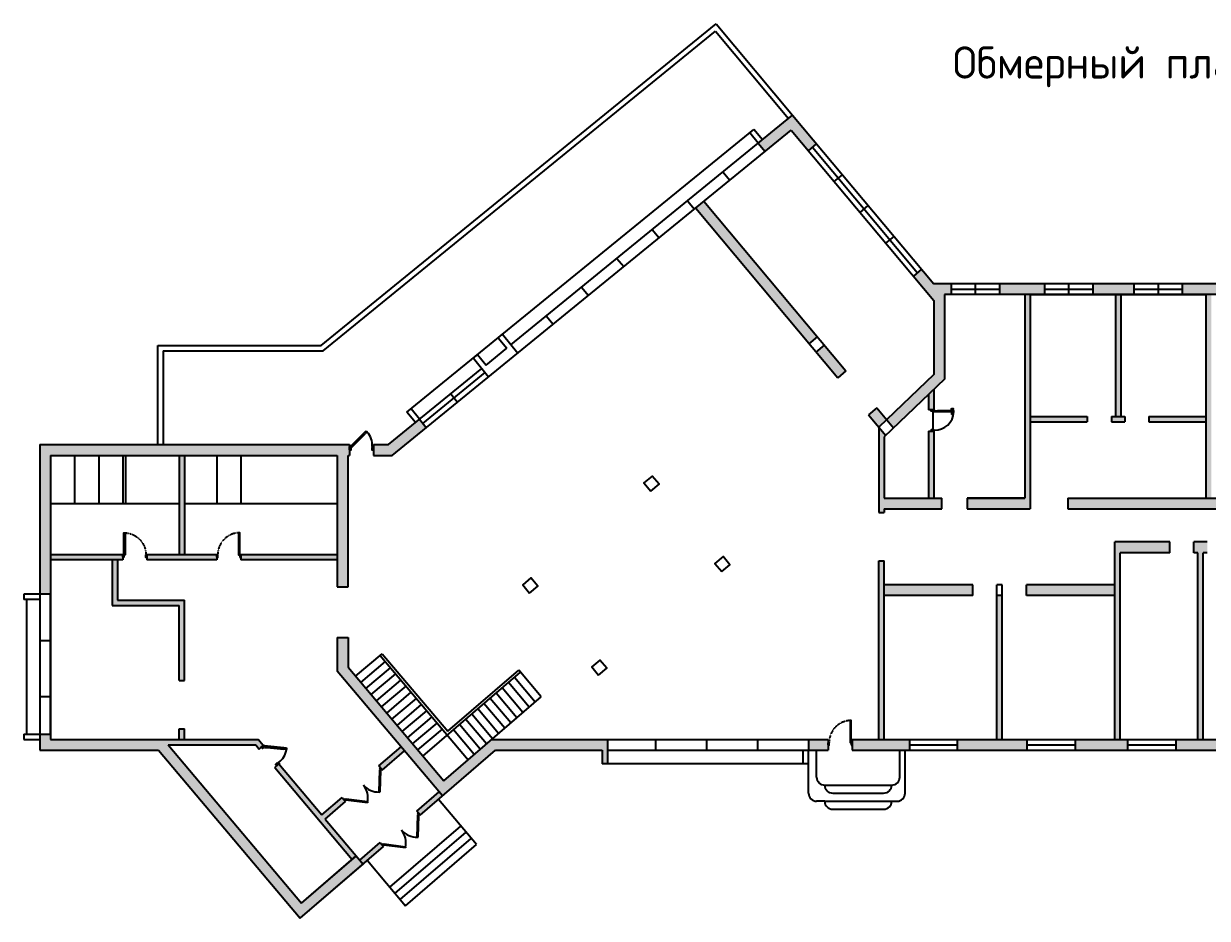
# Model space of a CAD drawing. Header units: millimetres. Extents: x 1 to 862718, y -200795 to 126771.
# Drawn here: x 144167 to 188323, y 40057 to 73425 of the extents above; entities that cross this region are included whole.
import ezdxf

# ---------------------------------------------------------------- set-up
doc = ezdxf.new("R2010")
doc.units = ezdxf.units.MM
doc.header["$MEASUREMENT"] = 0
doc.linetypes.add('HIDDEN4', pattern=[0.09375, 0.0625, -0.03125])
doc.styles.get("Standard").update_dxf_attribs({"font": 'GOST Common.ttf'})

# ---------------------------------------------------------------- blocks, each defined once
blk = doc.blocks.new('door')
for p, q in [((156873, 58161), (156435, 57726)), ((156472, 57689), (156910, 58124)), ((156873, 58161), (156946, 58233)), ((156983, 58197), (156910, 58124)), ((156946, 58233), (156983, 58197)), ((156317, 57525), (156317, 57653)), ((156317, 57653), (156317, 57525)), ((156435, 57726), (156362, 57653)), ((156362, 57653), (156399, 57617)), ((156399, 57617), (156472, 57689)), ((157217, 57525), (157217, 57653)), ((157217, 57525), (157217, 57653))]:
    blk.add_line(p, q)
for points in [[(156362, 57653), (156317, 57653), (156317, 57525), (156382, 57525), (156382, 57589), (156382, 57602), (156362, 57602)], [(157172, 57653), (157172, 57602), (157153, 57602), (157153, 57589), (157153, 57525), (157217, 57525), (157217, 57653)]]:
    blk.add_lwpolyline(points, close=True)
blk.add_arc((156410, 57690), 763, 357.2313, 41.4937)
blk = doc.blocks.new('A$C7C735C75')
for p, q in [((328, 370), (25, 38)), ((43, 21), (346, 354)), ((346, 354), (328, 370)), ((654, 354), (672, 370)), ((957, 21), (654, 354)), ((672, 370), (975, 38)), ((0, 0), (0, 38)), ((0, 38), (25, 38)), ((25, 0), (0, 0)), ((25, 38), (43, 21)), ((25, 38), (25, 0)), ((975, 38), (957, 21)), ((975, 38), (975, 0)), ((1000, 38), (975, 38)), ((975, 0), (1000, 0)), ((1000, 0), (1000, 38))]:
    blk.add_line(p, q)
for centre, start, end in [((60, 21), 2.2071, 50.923), ((940, 21), 129.077, 177.7929)]:
    blk.add_arc(centre, 441, start, end)
blk = doc.blocks.new('A$C0CE462CD')
for p, q in [((860, 100), (860, 0)), ((860, 0), (894, 0))]:
    blk.add_line(p, q)
for points in [[(860, 100), (860, 920), (818, 920), (818, 100)], [(0, 10), (6, 10), (6, 90), (0, 90)], [(894, 10), (900, 10), (900, 90), (894, 90)]]:
    blk.add_lwpolyline(points, close=True)
for points in [[(6, 0), (40, 0), (40, 100), (6, 100)], [(6, 100), (6, 0)], [(860, 100), (894, 100), (894, 0)]]:
    blk.add_lwpolyline(points)
at = {"linetype": 'HIDDEN4'}
blk.add_arc((859, 102), 819, 92.8508, 180.1309, dxfattribs=at)
blk = doc.blocks.new('A$C5B1F248E')
for p, q in [((70, 640), (70, 200)), ((88, 650), (88, 190)), ((90, 650), (90, 190)), ((93, 650), (93, 190)), ((110, 640), (110, 200)), ((690, 60), (90, 60))]:
    blk.add_line(p, q)
for points in [[(45, 670), (5, 666, -0.443716), (0, 671), (0, 709, -0.443716), (5, 714), (45, 710, -0.385314), (50, 705), (50, 675, -0.385314)], [(135, 670), (175, 666, 0.443716), (181, 671), (181, 709, 0.443716), (175, 714), (135, 710, 0.385314), (131, 705), (131, 675, 0.385314)]]:
    blk.add_lwpolyline(points, format="xyb", close=True)
for points in [[(70, 685), (50, 685), (50, 695), (70, 695)], [(110, 685), (131, 685), (131, 695), (110, 695)]]:
    blk.add_lwpolyline(points, close=True)
for points in [[(95, 640), (110, 640), (110, 740), (70, 740), (70, 640), (85, 640), (85, 650), (95, 650), (95, 640)], [(70, 100), (70, 60), (90, 60), (90, 0), (40, 0), (40, 100), (70, 100)], [(95, 200), (110, 200), (110, 100), (70, 100), (70, 200), (85, 200), (85, 190), (95, 190), (95, 200)], [(710, 100), (710, 60), (690, 60), (690, 0), (740, 0), (740, 100), (710, 100)]]:
    blk.add_lwpolyline(points)
for centre, radius, start, end in [((87, 641), 8.25, 186.4342, 273.2898), ((93, 641), 8.25, 266.7102, 353.5658), ((74, 104), 637, 359.5966, 86.7082), ((87, 199), 8.25, 86.7102, 173.5658), ((93, 199), 8.25, 6.4342, 93.2898)]:
    blk.add_arc(centre, radius, start, end)

msp = doc.modelspace()

# ---------------------------------------------------------------- hatches: boundary and pattern name
at = {"true_color": 0x636466}
h = msp.add_hatch(color=251, dxfattribs=at)
h.dxf.hatch_style = 1
h.paths.add_polyline_path([(145167.4, 57324.9), (155867.4, 57324.9), (155867.4, 52424.9), (156267.4, 52424.9), (156267.4, 57324.9), (156317.4, 57324.9), (156317.4, 57724.9), (144767.4, 57724.9), (144767.4, 52149.9), (145167.4, 52149.9)])
h.paths.add_polyline_path([(149554.1, 46524.9), (152824.6, 46524.9), (152953.5, 46372), (153106.4, 46500.9), (152917.5, 46724.9), (145167.4, 46724.9), (145167.4, 46924.9), (144767.4, 46924.9), (144767.4, 46324.9), (149199.5, 46324.9), (154486.2, 40056.6), (156836.1, 42078.7), (156578.2, 42384.5), (156575.2, 42381.9), (154531.5, 40623.3)])
h.paths.add_polyline_path([(153686.7, 45812.9), (153630.2, 45765.4), (153533.7, 45684), (156426.6, 42254.1), (156578.2, 42384.5), (155417.6, 43760.6), (156175.7, 44412.9), (156046.7, 44565.7), (155288.7, 43913.4)], flags=17)
h.paths.add_polyline_path([(158373.9, 46304.5), (158245, 46457.4), (157411.2, 45739.9), (157540.1, 45587)], flags=17)
h.paths.add_polyline_path([(159792.4, 44622.7), (159663.4, 44775.6), (158829.6, 44058.1), (158958.6, 43905.3)])
h.paths.add_polyline_path([(157594.1, 42731), (157465.1, 42883.9), (156707.1, 42231.6), (156836.1, 42078.7)])
h.paths.add_polyline_path([(156267.4, 49422.6), (156267.4, 50524.9), (155867.4, 50524.9), (155867.4, 49276.4), (159792.4, 44622.7), (161770.4, 46324.9), (165742, 46324.9), (165742, 45824.9), (165942, 45824.9), (165942, 46724.9), (161622, 46724.9), (159837.7, 45189.4)])
h.paths.add_polyline_path([(174177.4, 46724.9), (173448.5, 46724.9), (173448.5, 46324.9), (174177.4, 46324.9)])
h.paths.add_polyline_path([(177207.4, 46724.9), (175077.4, 46724.9), (175077.4, 46324.9), (177207.4, 46324.9)])
h.paths.add_polyline_path([(181607.4, 46724.9), (179007.4, 46724.9), (179007.4, 46324.9), (181607.4, 46324.9)])
h.paths.add_polyline_path([(180673.1, 52094.9), (180473.1, 52094.9), (180473.1, 46724.9), (180673.1, 46724.9)])
h.paths.add_polyline_path([(176273.1, 53394.9), (176073.1, 53394.9), (176073.1, 46724.9), (176273.1, 46724.9)])
h.paths.add_polyline_path([(185357.4, 46724.9), (183407.4, 46724.9), (183407.4, 46324.9), (185357.4, 46324.9)])
h.paths.add_polyline_path([(188857.4, 46724.9), (187157.4, 46724.9), (187157.4, 46324.9), (188857.4, 46324.9)])
h.paths.add_polyline_path([(188173.1, 53694.9), (188323.1, 53694.9), (188323.1, 54094.9), (187823.1, 54094.9), (187823.1, 53694.9), (187973.1, 53694.9), (187973.1, 46724.9), (188173.1, 46724.9)])
h.paths.add_polyline_path([(185073.1, 53694.9), (186923.1, 53694.9), (186923.1, 54094.9), (184873.1, 54094.9), (184873.1, 46724.9), (185073.1, 46724.9)])
h.paths.add_polyline_path([(196307.4, 46724.9), (190657.4, 46724.9), (190657.4, 46324.9), (196307.4, 46324.9)])
h.paths.add_polyline_path([(191273.1, 53694.9), (193323.1, 53694.9), (193323.1, 54094.9), (189223.1, 54094.9), (189223.1, 53694.9), (191073.1, 53694.9), (191073.1, 46724.9), (191273.1, 46724.9)])
h.paths.add_polyline_path([(195973.1, 47653.9), (195773.1, 47653.9), (195773.1, 46724.9), (195973.1, 46724.9)])
h.paths.add_polyline_path([(195973.1, 53694.9), (195773.1, 53694.9), (195773.1, 48453.9), (195973.1, 48453.9)])
h.paths.add_polyline_path([(195773.1, 49594.9), (191273.1, 49594.9), (191273.1, 49394.9), (195773.1, 49394.9)])
h.paths.add_polyline_path([(201157.4, 46724.9), (200507.4, 46724.9), (200507.4, 46324.9), (201157.4, 46324.9)])
h.paths.add_polyline_path([(200773.1, 53694.9), (200573.1, 53694.9), (200573.1, 46724.9), (200773.1, 46724.9)])
h.paths.add_polyline_path([(206517.4, 46724.9), (205357.4, 46724.9), (205357.4, 46324.9), (206517.4, 46324.9)])
h.paths.add_polyline_path([(205673.1, 54094.9), (205473.1, 54094.9), (205473.1, 53044.9), (205173.1, 53044.9), (205173.1, 52844.9), (205473.1, 52844.9), (205473.1, 46724.9), (205673.1, 46724.9)])
h.paths.add_polyline_path([(209867.4, 54294.9), (209467.4, 54294.9), (209467.4, 54094.9), (207323.1, 54094.9), (207323.1, 53694.9), (209467.4, 53694.9), (209467.4, 46724.9), (208317.4, 46724.9), (208317.4, 46324.9), (209867.4, 46324.9)])
h.paths.add_polyline_path([(178517.4, 63324.9), (178767.4, 63324.9), (178767.4, 63724.9), (178117.4, 63724.9), (177664.4, 64266.2), (177357.6, 64009.4), (178117.4, 63101.7), (178117.4, 60335.7), (176362.7, 58655.7), (176620, 58348.3), (178517.4, 60164.9)])
h.paths.add_polyline_path([(176273.1, 58016.2), (176330.4, 58071.1), (176073.1, 58378.5), (176073.1, 55194.9), (176273.1, 55194.9), (176273.1, 55324.9), (178423.1, 55324.9), (178423.1, 55724.9), (176273.1, 55724.9)])
h.paths.add_polyline_path([(175995.3, 59094.6), (175688.5, 58837.9), (176073.1, 58378.5), (176362.7, 58655.7)])
h.paths.add_polyline_path([(178123.1, 59787.3), (177923.1, 59595.9), (177923.1, 59024.9), (178123.1, 59024.9)], flags=17)
h.paths.add_polyline_path([(178123.1, 58224.9), (177923.1, 58224.9), (177923.1, 55724.9), (178123.1, 55724.9)], flags=17)
h.paths.add_polyline_path([(181717.4, 63324.9), (181517.4, 63324.9), (181517.4, 55724.9), (179367.4, 55724.9), (179367.4, 55324.9), (181717.4, 55324.9)])
h.paths.add_polyline_path([(183842.4, 58774.9), (181717.4, 58774.9), (181717.4, 58574.9), (183842.4, 58574.9)])
h.paths.add_polyline_path([(185092.4, 63324.9), (184892.4, 63324.9), (184892.4, 58774.9), (185092.4, 58774.9)])
h.paths.add_polyline_path([(185242.4, 58774.9), (184742.4, 58774.9), (184742.4, 58574.9), (185242.4, 58574.9)])
h.paths.add_polyline_path([(188267.4, 58774.9), (186142.4, 58774.9), (186142.4, 58574.9), (188267.4, 58574.9)])
h.paths.add_polyline_path([(188467.4, 63324.9), (188267.4, 63324.9), (188267.4, 55724.9), (188467.4, 55724.9)])
h.paths.add_polyline_path([(192567.4, 55724.9), (183117.4, 55724.9), (183117.4, 55324.9), (192567.4, 55324.9)])
h.paths.add_polyline_path([(196967.4, 59424.9), (189967.4, 59424.9), (189967.4, 59224.9), (196967.4, 59224.9)])
h.paths.add_polyline_path([(198817.4, 55724.9), (198667.4, 55724.9), (198667.4, 63324.9), (198467.4, 63324.9), (198467.4, 55724.9), (194367.4, 55724.9), (194367.4, 55324.9), (198817.4, 55324.9)])
h.paths.add_polyline_path([(201617.4, 55724.9), (200617.4, 55724.9), (200617.4, 55324.9), (201617.4, 55324.9)], flags=0)
h.paths.add_polyline_path([(201467.4, 59324.9), (206067.4, 59324.9), (206067.4, 59524.9), (201267.4, 59524.9), (201267.4, 55724.9), (201467.4, 55724.9)], flags=17)
h.paths.add_polyline_path([(197823.1, 54094.9), (194223.1, 54094.9), (194223.1, 53694.9), (197823.1, 53694.9)])
h.paths.add_polyline_path([(202873.1, 54094.9), (198723.1, 54094.9), (198723.1, 53694.9), (202873.1, 53694.9)])
h.paths.add_polyline_path([(193223.1, 53694.9), (193023.1, 53694.9), (193023.1, 51744.9), (192594.1, 51744.9), (192594.1, 51544.9), (193223.1, 51544.9)], flags=17)
h.paths.add_polyline_path([(191894.1, 51744.9), (191273.1, 51744.9), (191273.1, 51544.9), (191894.1, 51544.9)], flags=17)
h.paths.add_polyline_path([(184873.1, 52494.9), (181573.1, 52494.9), (181573.1, 52094.9), (184873.1, 52094.9)])
h.paths.add_polyline_path([(179573.1, 52494.9), (176273.1, 52494.9), (176273.1, 52094.9), (179573.1, 52094.9)])
h.paths.add_polyline_path([(209467.4, 50824.9), (207323.1, 50824.9), (207323.1, 50624.9), (209467.4, 50624.9)], flags=17)
h.paths.add_polyline_path([(206423.1, 50824.9), (205673.1, 50824.9), (205673.1, 50624.9), (206423.1, 50624.9)])
h.paths.add_polyline_path([(203973.1, 54094.9), (203773.1, 54094.9), (203773.1, 49724.9), (200773.1, 49724.9), (200773.1, 49524.9), (203973.1, 49524.9), (203973.1, 52844.9), (204273.1, 52844.9), (204273.1, 53044.9), (203973.1, 53044.9)])
h.paths.add_polyline_path([(206423.1, 54094.9), (205673.1, 54094.9), (205673.1, 53694.9), (206423.1, 53694.9)])
h.paths.add_polyline_path([(209867.4, 59124.9), (211317.4, 59124.9), (211317.4, 63724.9), (200617.4, 63724.9), (200617.4, 63324.9), (210917.4, 63324.9), (210917.4, 59524.9), (209467.4, 59524.9), (209467.4, 55194.9), (209867.4, 55194.9)])
h.paths.add_polyline_path([(209467.4, 55724.9), (207467.4, 55724.9), (207467.4, 55324.9), (209467.4, 55324.9)], flags=17)
h.paths.add_polyline_path([(206567.4, 55724.9), (202517.4, 55724.9), (202517.4, 55324.9), (206567.4, 55324.9)], flags=17)
h.paths.add_polyline_path([(204667.4, 59324.9), (204467.4, 59324.9), (204467.4, 55724.9), (204667.4, 55724.9)], flags=0)
h.paths.add_polyline_path([(206967.4, 59324.9), (207067.4, 59324.9), (207067.4, 59524.9), (206967.4, 59524.9), (206967.4, 63324.9), (206867.4, 63324.9), (206867.4, 59524.9), (206767.4, 59524.9), (206767.4, 59324.9), (206867.4, 59324.9), (206867.4, 56724.9), (206767.4, 56724.9), (206767.4, 56624.9), (207067.4, 56624.9), (207067.4, 56724.9), (206967.4, 56724.9)], flags=17)
h.paths.add_polyline_path([(206067.4, 56624.9), (206167.4, 56624.9), (206167.4, 56724.9), (205967.4, 56724.9), (205967.4, 55724.9), (206067.4, 55724.9)], flags=17)
h.paths.add_polyline_path([(207867.4, 56724.9), (207667.4, 56724.9), (207667.4, 56624.9), (207767.4, 56624.9), (207767.4, 55724.9), (207867.4, 55724.9)], flags=17)
h.paths.add_polyline_path([(209467.4, 59524.9), (207767.4, 59524.9), (207767.4, 59324.9), (209467.4, 59324.9)], flags=17)
h.paths.add_polyline_path([(203167.4, 63324.9), (202967.4, 63324.9), (202967.4, 59524.9), (203167.4, 59524.9)], flags=17)
h.paths.add_polyline_path([(182247.4, 63724.9), (180567.4, 63724.9), (180567.4, 63324.9), (182247.4, 63324.9)])
h.paths.add_polyline_path([(185587.4, 63724.9), (184047.4, 63724.9), (184047.4, 63324.9), (185587.4, 63324.9)])
h.paths.add_polyline_path([(188817.4, 63724.9), (187387.4, 63724.9), (187387.4, 63324.9), (188267.4, 63324.9), (188817.4, 63324.9)])
h.paths.add_polyline_path([(194217.4, 63724.9), (192217.4, 63724.9), (192217.4, 63324.9), (194217.4, 63324.9)])
h.paths.add_polyline_path([(198817.4, 63724.9), (197617.4, 63724.9), (197617.4, 63324.9), (198817.4, 63324.9)])
h.paths.add_polyline_path([(169544.7, 66801.3), (169234.5, 66548.6), (173474.2, 61483.5), (173780.9, 61740.2)])
h.paths.add_polyline_path([(174037.6, 61433.5), (173730.9, 61176.7), (174533.2, 60218.2), (174839.9, 60474.9)])
h.paths.add_polyline_path([(172800.5, 69453.9), (172806.9, 69446.3), (173442.3, 68687.1), (173749.1, 68943.8), (172853.9, 70013.3), (171570.9, 68968), (171823.6, 68658)])
h.paths.add_polyline_path([(159186.8, 58362.2), (158934.2, 58672.3), (157771.3, 57724.9), (157217.4, 57724.9), (157217.4, 57324.9), (157913.6, 57324.9)])
h = msp.add_hatch(color=251, dxfattribs=at)
h.dxf.hatch_style = 1
h.paths.add_polyline_path([(147867.4, 53624.9), (145167.4, 53624.9), (145167.4, 53424.9), (147867.4, 53424.9)])
h.paths.add_polyline_path([(147667.4, 53424.9), (147467.4, 53424.9), (147467.4, 51724.9), (149967.4, 51724.9), (149967.4, 48924.9), (150167.4, 48924.9), (150167.4, 51924.9), (147667.4, 51924.9)])
h.paths.add_polyline_path([(151367.4, 53624.9), (148767.4, 53624.9), (148767.4, 53424.9), (151367.4, 53424.9)])
h.paths.add_polyline_path([(150167.4, 57324.9), (149967.4, 57324.9), (149967.4, 53624.9), (150167.4, 53624.9)])
h.paths.add_polyline_path([(155867.4, 53624.9), (152267.4, 53624.9), (152267.4, 53424.9), (155867.4, 53424.9)])
h.paths.add_polyline_path([(150167.4, 47124.9), (149967.4, 47124.9), (149967.4, 46724.9), (150167.4, 46724.9)])
h.paths.add_polyline_path([(204667.4, 59324.9), (204467.4, 59324.9), (204467.4, 55724.9), (204667.4, 55724.9)])
h.paths.add_polyline_path([(201617.4, 55724.9), (200617.4, 55724.9), (200617.4, 55324.9), (201617.4, 55324.9)])

# ---------------------------------------------------------------- linework, layer by layer
for p, q in [((155267.4, 61424.9), (169997.9, 73425.4)), ((155338.6, 61224.9), (169971.2, 73145.7)), ((169971.2, 73145.7), (172698.8, 69887)), ((162345.3, 61451.5), (172853.9, 70013.3)), ((157913.6, 57324.9), (172800.5, 69453.9)), ((158463.3, 58933.6), (171410.2, 69482)), ((171570.9, 68968.1), (171255.1, 69355.7)), ((171726, 69094.4), (171410.2, 69482)), ((172800.5, 69453.9), (178117.4, 63101.7)), ((172800.5, 69453.9), (172806.9, 69446.3)), ((171570.9, 68968.1), (171823.6, 68658)), ((170253, 67894.3), (170505.6, 67584.2)), ((168935, 66820.5), (169187.7, 66510.4)), ((169544.7, 66801.3), (174839.9, 60474.9)), ((169237.9, 66544.5), (174533.2, 60218.2)), ((167617.1, 65746.7), (167869.7, 65436.6)), ((166299.1, 64672.9), (166551.8, 64362.8)), ((164981.2, 63599.1), (165233.8, 63289)), ((198817.4, 63724.9), (178117.4, 63724.9)), ((178767.4, 63724.9), (178767.4, 63324.9)), ((180567.4, 63724.9), (180567.4, 63324.9)), ((182247.4, 63724.9), (182247.4, 63324.9)), ((184047.4, 63724.9), (184047.4, 63324.9)), ((185587.4, 63724.9), (185587.4, 63324.9)), ((187387.4, 63724.9), (187387.4, 63324.9)), ((178517.4, 63324.9), (178517.4, 60164.9)), ((198817.4, 63324.9), (178517.4, 63324.9)), ((181517.4, 63324.9), (181517.4, 55724.9)), ((181717.4, 63324.9), (181717.4, 55324.9)), ((181717.4, 63324.9), (188267.4, 63324.9)), ((184892.4, 63324.9), (184892.4, 58774.9)), ((185092.4, 63324.9), (185092.4, 58774.9)), ((188267.4, 63324.9), (188267.4, 55724.9)), ((178117.4, 63101.7), (178117.4, 60335.7)), ((155267.4, 61424.9), (156740.5, 62624.9)), ((163663.2, 62525.4), (163915.9, 62215.3)), ((161874.4, 61712.9), (162029.5, 61839.2)), ((162029.5, 61839.2), (162597.9, 61141.5)), ((149167.4, 57724.9), (149167.4, 61424.9)), ((149167.4, 61424.9), (155267.4, 61424.9)), ((161874.4, 61712.9), (162190.3, 61325.2)), ((173474.2, 61483.5), (173780.9, 61740.2)), ((173730.9, 61176.7), (174037.6, 61433.5)), ((149367.4, 61224.9), (149367.4, 57724.9)), ((149367.4, 61224.9), (155338.6, 61224.9)), ((160944.1, 60954.9), (161099.2, 61081.2)), ((160944.1, 60954.9), (161512.6, 60257.2)), ((161099.2, 61081.2), (161415, 60693.6)), ((161415, 60693.6), (162190.3, 61325.2)), ((157771.3, 57724.9), (161259.9, 60567.3)), ((174839.9, 60474.9), (174533.2, 60218.2)), ((178117.4, 60335.7), (176073.1, 58378.5)), ((178517.4, 60164.9), (176273.1, 58016.2)), ((178123.1, 59787.3), (178123.1, 59024.9)), ((177923.1, 59595.9), (177923.1, 59024.9)), ((158779.1, 58546), (158463.3, 58933.6)), ((158934.1, 58672.3), (158618.3, 59060)), ((175995.3, 59094.6), (175688.5, 58837.9)), ((175688.5, 58837.9), (176330.4, 58071.1)), ((175995.3, 59094.6), (176620, 58348.3)), ((178123.1, 59024.9), (177923.1, 59024.9)), ((181717.4, 58774.9), (183842.4, 58774.9)), ((183842.4, 58774.9), (183842.4, 58574.9)), ((184742.4, 58774.9), (184742.4, 58574.9)), ((184742.4, 58774.9), (185242.4, 58774.9)), ((185242.4, 58774.9), (185242.4, 58574.9)), ((186142.4, 58774.9), (186142.4, 58574.9)), ((186142.4, 58774.9), (188267.4, 58774.9)), ((158934.1, 58672.3), (159186.8, 58362.2)), ((176073.1, 58378.5), (176073.1, 55194.9)), ((181717.4, 58574.9), (183842.4, 58574.9)), ((184742.4, 58574.9), (185242.4, 58574.9)), ((186142.4, 58574.9), (188267.4, 58574.9)), ((176273.1, 58016.2), (176273.1, 55724.9)), ((177923.1, 58224.9), (177923.1, 55724.9)), ((177923.1, 58224.9), (178123.1, 58224.9)), ((178123.1, 58224.9), (178123.1, 55724.9)), ((144767.4, 57724.9), (144767.4, 46324.9)), ((144767.4, 57724.9), (156317.4, 57724.9)), ((156317.4, 57724.9), (156317.4, 57324.9)), ((157217.4, 57724.9), (157217.4, 57324.9)), ((157217.4, 57724.9), (157771.3, 57724.9)), ((145167.4, 57324.9), (145167.4, 46724.9)), ((145167.4, 57324.9), (155867.4, 57324.9)), ((146067.4, 57324.9), (146067.4, 55524.9)), ((146967.4, 57324.9), (146967.4, 55524.9)), ((147867.4, 57324.9), (147867.4, 55524.9)), ((147967.4, 57324.9), (147967.4, 55524.9)), ((149967.4, 57324.9), (149967.4, 53624.9)), ((150167.4, 57324.9), (150167.4, 53624.9)), ((151367.4, 57324.9), (151367.4, 55524.9)), ((152267.4, 57324.9), (152267.4, 55524.9)), ((155867.4, 57324.9), (155867.4, 52424.9)), ((156267.4, 52424.9), (156267.4, 57324.9)), ((156267.4, 57324.9), (156317.4, 57324.9)), ((157217.4, 57324.9), (157913.6, 57324.9)), ((176273.1, 55724.9), (178423.1, 55724.9)), ((178423.1, 55324.9), (178423.1, 55724.9)), ((181517.4, 55724.9), (179367.4, 55724.9)), ((179367.4, 55724.9), (179367.4, 55324.9)), ((179367.4, 55724.9), (181517.4, 55724.9)), ((183117.4, 55724.9), (192567.4, 55724.9)), ((183117.4, 55724.9), (183117.4, 55324.9)), ((145167.4, 55524.9), (149967.4, 55524.9)), ((150167.4, 55524.9), (155867.4, 55524.9)), ((176073.1, 55194.9), (176273.1, 55194.9)), ((176273.1, 55324.9), (178423.1, 55324.9)), ((176273.1, 55324.9), (176273.1, 55194.9)), ((179367.4, 55324.9), (181717.4, 55324.9)), ((183117.4, 55324.9), (192567.4, 55324.9)), ((184873.1, 46724.9), (184873.1, 54094.9)), ((186923.1, 54094.9), (184873.1, 54094.9)), ((186923.1, 53694.9), (186923.1, 54094.9)), ((187823.1, 53694.9), (187823.1, 54094.9)), ((188323.1, 54094.9), (187823.1, 54094.9)), ((145167.4, 53624.9), (147867.4, 53624.9)), ((147867.4, 53624.9), (147867.4, 53424.9)), ((148767.4, 53624.9), (148767.4, 53424.9)), ((148767.4, 53624.9), (151367.4, 53624.9)), ((151367.4, 53624.9), (151367.4, 53424.9)), ((152267.4, 53624.9), (152267.4, 53424.9)), ((152267.4, 53624.9), (155867.4, 53624.9)), ((185073.1, 46724.9), (185073.1, 53694.9)), ((186923.1, 53694.9), (185073.1, 53694.9)), ((187973.1, 53694.9), (187823.1, 53694.9)), ((187973.1, 46724.9), (187973.1, 53694.9)), ((188173.1, 46724.9), (188173.1, 53694.9)), ((188323.1, 53694.9), (188173.1, 53694.9)), ((147867.4, 53424.9), (145167.4, 53424.9)), ((147467.4, 53424.9), (147467.4, 51724.9)), ((147667.4, 53424.9), (147667.4, 51924.9)), ((151367.4, 53424.9), (148767.4, 53424.9)), ((155867.4, 53424.9), (152267.4, 53424.9)), ((176073.1, 46724.9), (176073.1, 53394.9)), ((176073.1, 53394.9), (176273.1, 53394.9)), ((176273.1, 46724.9), (176273.1, 53394.9)), ((145167.4, 52149.9), (144167.4, 52149.9)), ((144167.4, 52149.9), (144167.4, 51949.9)), ((145167.4, 46924.9), (145167.4, 52149.9)), ((155867.4, 52424.9), (156267.4, 52424.9)), ((179573.1, 52494.9), (176273.1, 52494.9)), ((179573.1, 52094.9), (179573.1, 52494.9)), ((180473.1, 46724.9), (180473.1, 52494.9)), ((180673.1, 52494.9), (180473.1, 52494.9)), ((180673.1, 46724.9), (180673.1, 52494.9)), ((181573.1, 52094.9), (181573.1, 52494.9)), ((184873.1, 52494.9), (181573.1, 52494.9)), ((144767.4, 51949.9), (144167.4, 51949.9)), ((144267.4, 51949.9), (144267.4, 46924.9)), ((147467.4, 51724.9), (149967.4, 51724.9)), ((147667.4, 51924.9), (150167.4, 51924.9)), ((149967.4, 48924.9), (149967.4, 51724.9)), ((150167.4, 48924.9), (150167.4, 51924.9)), ((179573.1, 52094.9), (176273.1, 52094.9)), ((180673.1, 52094.9), (180473.1, 52094.9)), ((184873.1, 52094.9), (181573.1, 52094.9)), ((144767.4, 50424.9), (145167.4, 50424.9)), ((155867.4, 50524.9), (156267.4, 50524.9)), ((155867.4, 50524.9), (155867.4, 49276.4)), ((156267.4, 50524.9), (156267.4, 49422.6)), ((156549.6, 49088), (157543.4, 49926.1)), ((157543.4, 49926.1), (159984.9, 47031.2)), ((156743.1, 48858.6), (157660.4, 49632.3)), ((157466.9, 49861.6), (160747.3, 45972.2)), ((159792.4, 44622.7), (155867.4, 49276.4)), ((156936.5, 48629.3), (157853.8, 49403)), ((157129.9, 48400), (158047.2, 49173.7)), ((159064, 46106.8), (162702.5, 49237.8)), ((159984.9, 47031.2), (162637.3, 49313.6)), ((163248.8, 48124.8), (162475.1, 49042.1)), ((163476.2, 48320.5), (162637.3, 49313.6)), ((149967.4, 48924.9), (150167.4, 48924.9)), ((157323.3, 48170.7), (158240.6, 48944.3)), ((157516.7, 47941.3), (158434, 48715)), ((162794.1, 47733.4), (162020.3, 48650.7)), ((163021.4, 47929.1), (162247.7, 48846.4)), ((144767.4, 48324.9), (145167.4, 48324.9)), ((157710.1, 47712), (158627.4, 48485.7)), ((157903.5, 47482.7), (158820.8, 48256.3)), ((159837.7, 45189.4), (163476.2, 48320.5)), ((162339.3, 47342.1), (161565.5, 48259.4)), ((162566.7, 47537.8), (161792.9, 48455)), ((158097, 47253.4), (159014.3, 48027)), ((158290.4, 47024), (159207.7, 47797.7)), ((161884.4, 46950.6), (161110.7, 47868)), ((162111.9, 47146.4), (161338.1, 48063.7)), ((158483.8, 46794.7), (159401.1, 47568.4)), ((158677.2, 46565.4), (159594.5, 47339)), ((161202.4, 46363.7), (160428.4, 47280.9)), ((161429.7, 46559.4), (160655.8, 47476.6)), ((161657.1, 46755.1), (160883.3, 47672.3)), ((144167.4, 46924.9), (145167.4, 46924.9)), ((144167.4, 46924.9), (144167.4, 46724.9)), ((149967.4, 46724.9), (149967.4, 47124.9)), ((149967.4, 47124.9), (150167.4, 47124.9)), ((150167.4, 46724.9), (150167.4, 47124.9)), ((158870.6, 46336), (159787.9, 47109.7)), ((160975, 46168.1), (160201, 47085.2)), ((144167.4, 46724.9), (144767.4, 46724.9)), ((145167.4, 46724.9), (152917.5, 46724.9)), ((149554.1, 46524.9), (152824.6, 46524.9)), ((153106.4, 46500.9), (152917.5, 46724.9)), ((152953.5, 46372), (153106.4, 46500.9)), ((157411.2, 45739.9), (158243.5, 46456.1)), ((161622, 46724.9), (174177.4, 46724.9)), ((165942, 46724.9), (165942, 45824.9)), ((167742, 46724.9), (167742, 46324.9)), ((169642, 46724.9), (169642, 46324.9)), ((171542, 46724.9), (171542, 46324.9)), ((173448.5, 46724.9), (173448.5, 46324.9)), ((174177.4, 46724.9), (174177.4, 46324.9)), ((175077.4, 46724.9), (209467.4, 46724.9)), ((175077.4, 46724.9), (175077.4, 46324.9)), ((177207.4, 46724.9), (177207.4, 46324.9)), ((179007.4, 46324.9), (179007.4, 46724.9)), ((181607.4, 46324.9), (181607.4, 46724.9)), ((183407.4, 46324.9), (183407.4, 46724.9)), ((185357.4, 46324.9), (185357.4, 46724.9)), ((187157.4, 46324.9), (187157.4, 46724.9)), ((144767.4, 46324.9), (149199.5, 46324.9)), ((157540.1, 45587), (158373.9, 46304.5)), ((158958.6, 43905.3), (161770.4, 46324.9)), ((161770.4, 46324.9), (165742, 46324.9)), ((165742, 46324.9), (165742, 45824.9)), ((165942, 46324.9), (174177.4, 46324.9)), ((173248.5, 45824.9), (173248.5, 46324.9)), ((173448.5, 44724.9), (173448.5, 46324.9)), ((173748.5, 45324.9), (173748.5, 46324.9)), ((175077.4, 46324.9), (209867.4, 46324.9)), ((176848.5, 45324.9), (176848.5, 46324.9)), ((177048.5, 44724.9), (177048.5, 46324.9)), ((153533.7, 45684), (153686.6, 45813)), ((157540.1, 45587), (157411.2, 45739.9)), ((173448.5, 45824.9), (165742, 45824.9)), ((158829.6, 44058.1), (159663.4, 44775.6)), ((174048.5, 45024.9), (176548.5, 45024.9)), ((174048.5, 45024.9), (174048.5, 45024.9)), ((174348.5, 44724.9), (176248.5, 44724.9)), ((176548.5, 45024.9), (176548.5, 45024.9)), ((155288.7, 43913.4), (156046.7, 44565.7)), ((155417.6, 43760.6), (156175.7, 44412.9)), ((161059.2, 42810.4), (159640.8, 44492.2)), ((174048.5, 44424.9), (173748.5, 44424.9)), ((174048.5, 44424.9), (176548.5, 44424.9)), ((174048.5, 44424.9), (174048.5, 44424.9)), ((176548.5, 44424.9), (176548.5, 44424.9)), ((176548.5, 44424.9), (176748.5, 44424.9)), ((158958.6, 43905.3), (158829.6, 44058.1)), ((174348.5, 44124.9), (176248.5, 44124.9)), ((157825.8, 41215.4), (160478.9, 43498.4)), ((156707.1, 42231.6), (157465.1, 42883.9)), ((158019.3, 40986.1), (160672.4, 43269.1)), ((158212.7, 40756.7), (160865.8, 43039.8)), ((154486.2, 40056.6), (157594.1, 42731)), ((158406.1, 40527.4), (161059.2, 42810.4)), ((154486.2, 40056.6), (156836.1, 42078.7)), ((154531.5, 40623.3), (156578.2, 42384.5)), ((154531.5, 40623.3), (156575.2, 42381.9)), ((156575.2, 42381.9), (156578.2, 42384.5)), ((154225.3, 40359.8), (154228.3, 40362.4)), ((154355.7, 40208.2), (154357.2, 40209.5))]:
    msp.add_line(p, q)
at = {"color": 18, "true_color": 0x000000}
for p, q in [((172853.9, 70013.3), (178117.4, 63724.9)), ((156267.4, 49422.6), (159837.7, 45189.4)), ((149554.1, 46524.9), (154531.5, 40623.3)), ((152824.6, 46524.9), (152953.5, 46372)), ((149199.5, 46324.9), (154486.2, 40056.6)), ((153533.7, 45684), (156426.6, 42254.1)), ((153686.6, 45813), (155288.7, 43913.4)), ((156046.7, 44565.7), (156175.7, 44412.9)), ((155417.6, 43760.6), (156836.1, 42078.7)), ((157465.1, 42883.9), (157594.1, 42731)), ((156987.7, 42209.2), (158406.1, 40527.4))]:
    msp.add_line(p, q, dxfattribs=at)
at = {"color": 152, "true_color": 0x2776bb}
for p, q in [((173442.3, 68687.1), (173749.1, 68943.8)), ((173595.7, 68815.5), (177511, 64137.8)), ((174405.1, 67536.9), (174711.8, 67793.6)), ((175367.9, 66386.6), (175674.6, 66643.4)), ((176330.7, 65236.4), (176637.4, 65493.1)), ((177664.4, 64266.2), (177357.6, 64009.4)), ((179667.4, 63724.9), (179667.4, 63324.9)), ((183147.4, 63724.9), (183147.4, 63324.9)), ((186487.4, 63724.9), (186487.4, 63324.9)), ((178767.4, 63524.9), (180567.4, 63524.9)), ((182247.4, 63524.9), (184047.4, 63524.9)), ((185587.4, 63524.9), (187387.4, 63524.9)), ((159060.5, 58517.3), (161386.3, 60412.2)), ((160097, 59619.8), (160349.7, 59309.7)), ((177207.4, 46524.9), (179007.4, 46524.9)), ((181607.4, 46524.9), (183407.4, 46524.9)), ((185357.4, 46524.9), (187157.4, 46524.9))]:
    msp.add_line(p, q, dxfattribs=at)
at = {"color": 1}
msp.add_line((154789.4, 40317.5), (154792, 40314.5), dxfattribs=at)
msp.add_lwpolyline([(169997.9, 73425.4), (172853.9, 70013.3)])
for points in [[(167563.8, 55990.1), (167870, 56247.5), (167612.5, 56553.7), (167306.4, 56296.2)], [(170207.4, 52987.5), (170513.5, 53245), (170256.1, 53551.1), (169949.9, 53293.7)], [(163040.9, 52186.9), (163347, 52444.4), (163089.6, 52750.5), (162783.4, 52493.1)], [(165615.5, 49125.6), (165921.6, 49383.1), (165664.2, 49689.2), (165358, 49431.8)]]:
    msp.add_lwpolyline(points, close=True)
for centre, start, end in [((174048.5, 45324.9), 180, 270), ((176548.5, 45324.9), 270, 360), ((173748.5, 44724.9), 180, 270), ((174348.5, 45024.9), 180, 270), ((176248.5, 45024.9), 270, 0), ((176748.5, 44724.9), 270, 0), ((174348.5, 44424.9), 180, 270), ((176248.5, 44424.9), 270, 0)]:
    msp.add_arc(centre, 300, start, end)

# ---------------------------------------------------------------- block references
for name, p, xscale, yscale, zscale, rotation in [('A$C5B1F248E', (178023.1, 59071), 1.142788045055117, 1.142788045055117, 1.142788045055117, 270), ('A$C7C735C75', (157478.8, 45658.8), 1.799512586105673, 1.799512586105673, 1.799512586105673, 220.5345824877309), ('A$C7C735C75', (158897.3, 43977), 1.799512586105673, 1.799512586105673, 1.799512586105673, 220.5345824877309)]:
    msp.add_blockref(name, p, dxfattribs=dict(xscale=xscale, yscale=yscale, zscale=zscale, rotation=rotation))
for name, p in [('door', (0, 0)), ('A$C0CE462CD', (151367.4, 53514.9)), ('A$C0CE462CD', (174177.4, 46514.9))]:
    msp.add_blockref(name, p)
at = {"xscale": -1}
msp.add_blockref('A$C0CE462CD', (148767.4, 53514.9), dxfattribs=at)
at = {"rotation": 310.0345533431934}
msp.add_blockref('door', (8434.5, 129119.1), dxfattribs=at)

# ---------------------------------------------------------------- texts
at = {"insert": (178826.5, 72577), "char_height": 1200, "attachment_point": 1}
msp.add_mtext_dynamic_manual_height_columns('Обмерный план', width=12798.5, gutter_width=1, heights=[0], dxfattribs=at)

doc.saveas('drawing.dxf')
